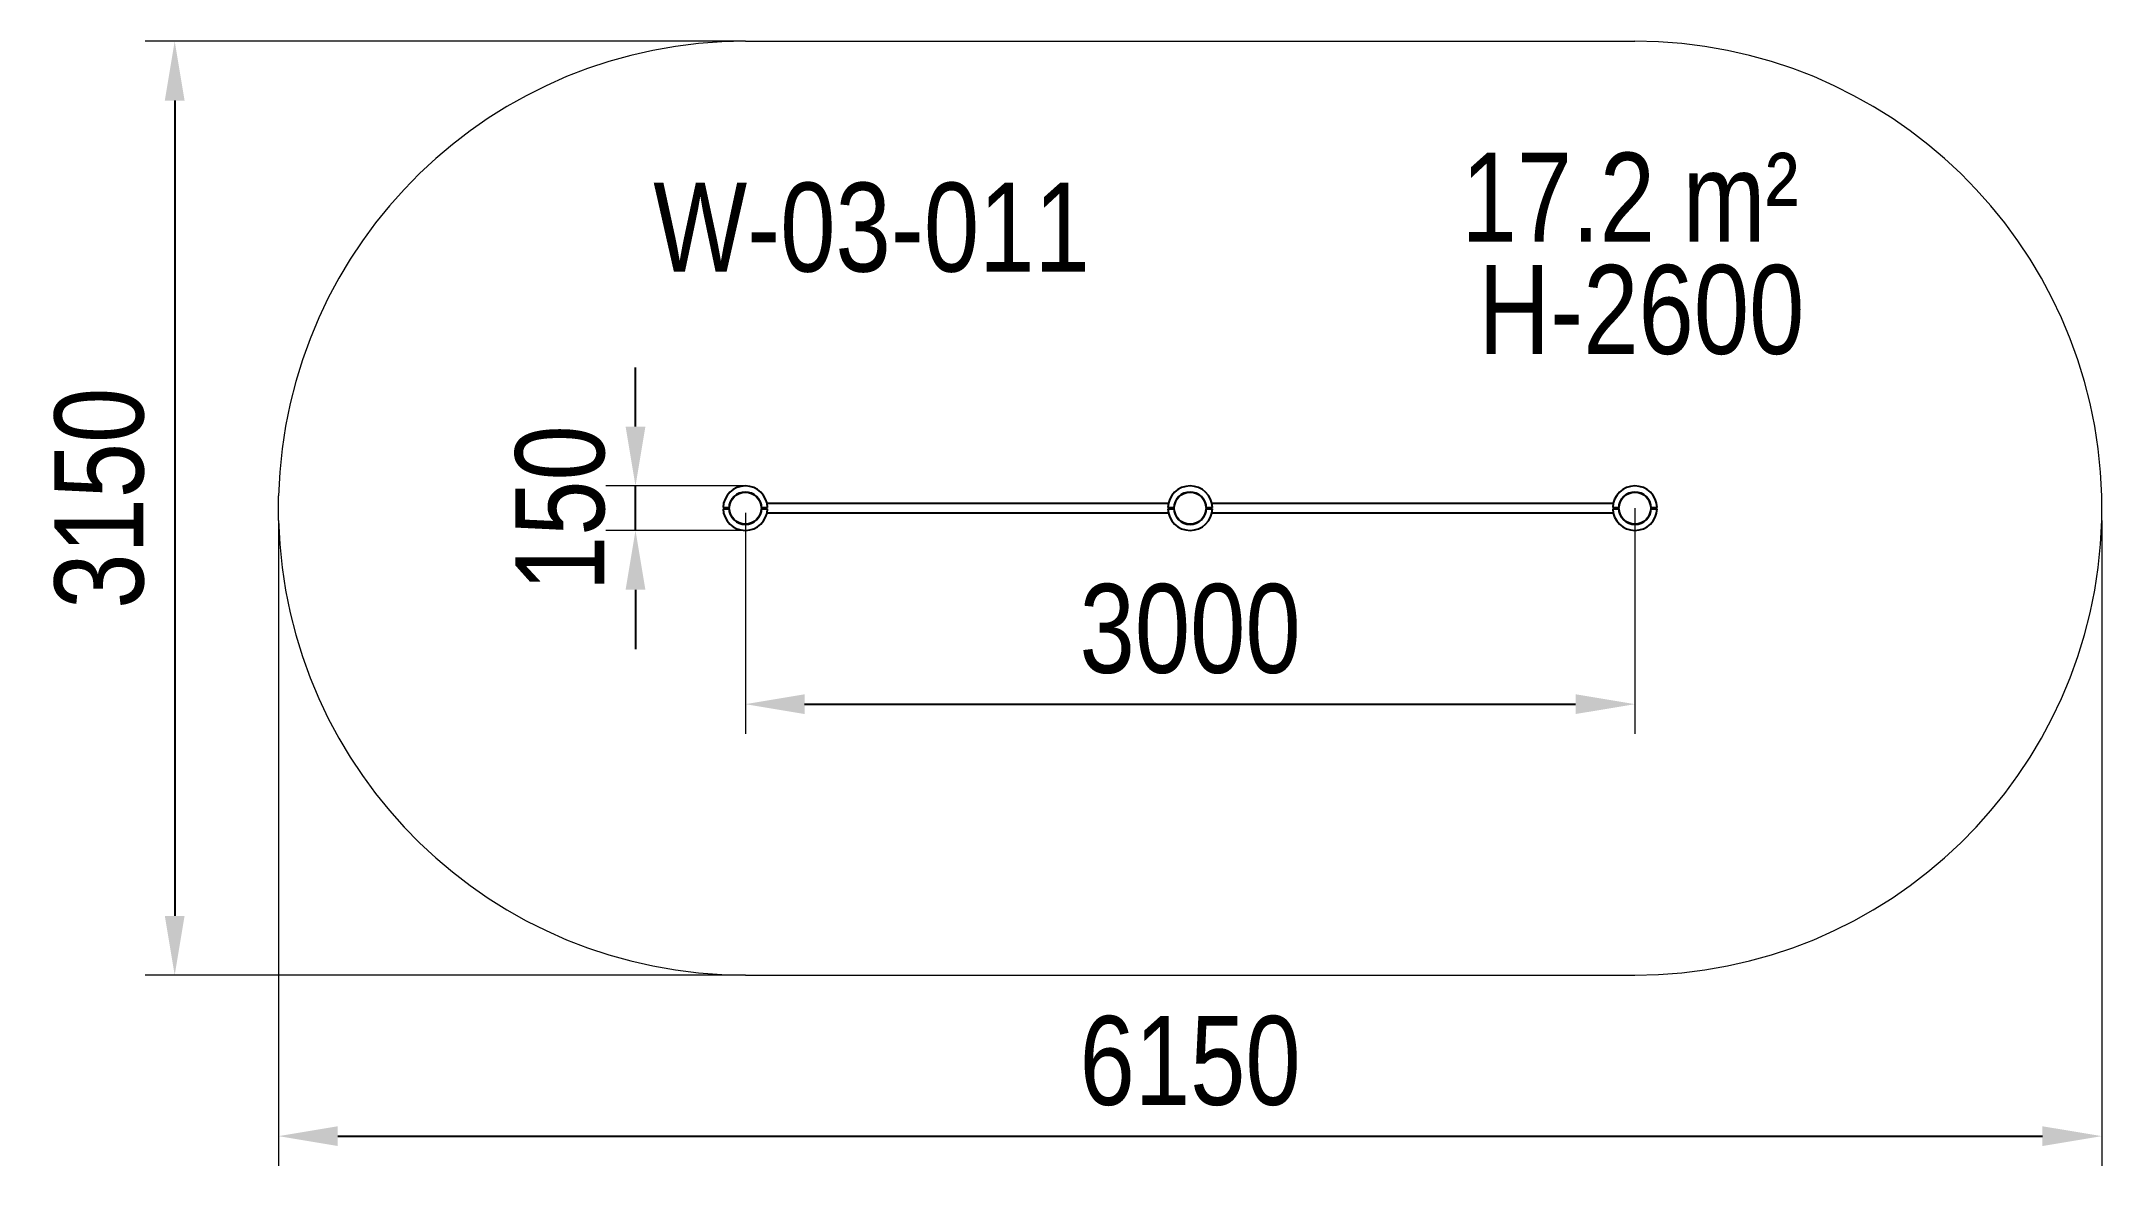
# Model space of a CAD drawing. Header units: millimetres. Extents: x -3777 to 3172, y -2046 to 1747.
import ezdxf

# ---------------------------------------------------------------- set-up
doc = ezdxf.new("R2010")
doc.units = ezdxf.units.MM
for name, color, linetype in [('DIKOM_АРТИКУЛ', 7, 'Continuous'), ('DIKOM_ЗОНА', 80, 'Continuous'), ('DIKOM_ОБЪЕКТ', 7, 'Continuous'), ('DIKOM_РАЗМЕР_ЗОНА', 7, 'Continuous'), ('DIKOM_РАЗМЕР_ОБЪЕКТА', 7, 'Continuous')]:
    doc.layers.add(name, color=color, linetype=linetype)
doc.styles.add('style1', font='arial.ttf', dxfattribs={"width": 0.8})
doc.dimstyles.new('1-50', dxfattribs={"dimtxt": 300, "dimasz": 200, "dimexe": 100, "dimexo": 0, "dimgap": 100, "dimtad": 1, "dimdec": 0, "dimtxsty": 'style1', "dimcen": 0, "dimclrd": 7, "dimclre": 7, "dimadec": 1, "dimazin": 2, "dimtfac": 1, "dimtdec": 0, "dimtmove": 0, "dimatfit": 3, "dimfxl": 0, "dimlwd": 25, "dimlwe": 18, "dimarcsym": 0})

# ---------------------------------------------------------------- blocks, each defined once
blk = doc.blocks.new('*D0')
at = {"layer": 'Defpoints', "color": 0, "transparency": 16777216}
for p in [(-1402.5, 156), (1597.5, 172), (1597.5, -489)]:
    blk.add_point(p, dxfattribs=at)
at = {"layer": 'DIKOM_РАЗМЕР_ОБЪЕКТА', "color": 7, "lineweight": 18, "transparency": 16777216}
for p, q in [((-1402.5, 156), (-1402.5, -589)), ((1597.5, 172), (1597.5, -589))]:
    blk.add_line(p, q, dxfattribs=at)
at = {"layer": 'DIKOM_РАЗМЕР_ОБЪЕКТА', "color": 7, "lineweight": 25, "transparency": 16777216}
blk.add_line((-1202.5, -489), (1397.5, -489), dxfattribs=at)
at = {"layer": 'DIKOM_РАЗМЕР_ОБЪЕКТА', "color": 7, "transparency": 16777216}
for points in [[(-1202.5, -455.7), (-1202.5, -522.3), (-1402.5, -489)], [(1397.5, -455.7), (1397.5, -522.3), (1597.5, -489)]]:
    blk.add_solid(points, dxfattribs=at)
at = {"layer": 'DIKOM_РАЗМЕР_ОБЪЕКТА', "color": 0, "transparency": 16777216, "insert": (97.5, -235.7), "char_height": 300, "attachment_point": 5, "style": 'style1'}
blk.add_mtext('3000', dxfattribs=at)
blk = doc.blocks.new('*D1')
at = {"layer": 'Defpoints', "color": 0, "transparency": 16777216}
for p in [(-2976.9, 130), (3171.9, 130), (3171.9, -1946)]:
    blk.add_point(p, dxfattribs=at)
at = {"layer": 'DIKOM_РАЗМЕР_ЗОНА', "color": 7, "lineweight": 18, "transparency": 16777216}
for p, q in [((-2976.9, 130), (-2976.9, -2046)), ((3171.9, 130), (3171.9, -2046))]:
    blk.add_line(p, q, dxfattribs=at)
at = {"layer": 'DIKOM_РАЗМЕР_ЗОНА', "color": 7, "lineweight": 25, "transparency": 16777216}
blk.add_line((-2776.9, -1946), (2971.9, -1946), dxfattribs=at)
at = {"layer": 'DIKOM_РАЗМЕР_ЗОНА', "color": 7, "transparency": 16777216}
for points in [[(-2776.9, -1912.7), (-2776.9, -1979.3), (-2976.9, -1946)], [(2971.9, -1912.7), (2971.9, -1979.3), (3171.9, -1946)]]:
    blk.add_solid(points, dxfattribs=at)
at = {"layer": 'DIKOM_РАЗМЕР_ЗОНА', "color": 0, "transparency": 16777216, "insert": (97.5, -1692.8), "char_height": 300, "attachment_point": 5, "style": 'style1'}
blk.add_mtext('6150', dxfattribs=at)
blk = doc.blocks.new('*D2')
at = {"layer": 'Defpoints', "color": 0, "transparency": 16777216}
for p in [(-1402.5, 1747), (-3326.9, -1403), (-1402.5, -1403)]:
    blk.add_point(p, dxfattribs=at)
at = {"layer": 'DIKOM_РАЗМЕР_ЗОНА', "color": 7, "lineweight": 18, "transparency": 16777216}
for p, q in [((-1402.5, 1747), (-3426.9, 1747)), ((-1402.5, -1403), (-3426.9, -1403))]:
    blk.add_line(p, q, dxfattribs=at)
at = {"layer": 'DIKOM_РАЗМЕР_ЗОНА', "color": 7, "lineweight": 25, "transparency": 16777216}
blk.add_line((-3326.9, 1547), (-3326.9, -1203), dxfattribs=at)
at = {"layer": 'DIKOM_РАЗМЕР_ЗОНА', "color": 7, "transparency": 16777216}
for points in [[(-3360.3, 1547), (-3293.6, 1547), (-3326.9, 1747)], [(-3360.3, -1203), (-3293.6, -1203), (-3326.9, -1403)]]:
    blk.add_solid(points, dxfattribs=at)
at = {"layer": 'DIKOM_РАЗМЕР_ЗОНА', "color": 0, "transparency": 16777216, "insert": (-3580.2, 205.5), "char_height": 300, "attachment_point": 5, "rotation": 90, "style": 'style1'}
blk.add_mtext('3150', dxfattribs=at)
blk = doc.blocks.new('*D3')
at = {"layer": 'Defpoints', "color": 0, "transparency": 16777216}
for p in [(-1772.9, 247), (-1402.5, 247), (-1402.5, 97)]:
    blk.add_point(p, dxfattribs=at)
at = {"layer": 'DIKOM_РАЗМЕР_ОБЪЕКТА', "color": 7, "lineweight": 25, "transparency": 16777216}
for p, q in [((-1772.9, 447), (-1772.9, 647)), ((-1772.9, 97), (-1772.9, 247)), ((-1772.9, -103), (-1772.9, -303))]:
    blk.add_line(p, q, dxfattribs=at)
at = {"layer": 'DIKOM_РАЗМЕР_ОБЪЕКТА', "color": 7, "lineweight": 18, "transparency": 16777216}
for p, q in [((-1402.5, 247), (-1872.9, 247)), ((-1402.5, 97), (-1872.9, 97))]:
    blk.add_line(p, q, dxfattribs=at)
at = {"layer": 'DIKOM_РАЗМЕР_ОБЪЕКТА', "color": 7, "transparency": 16777216}
for points in [[(-1806.3, 447), (-1739.6, 447), (-1772.9, 247)], [(-1806.3, -103), (-1739.6, -103), (-1772.9, 97)]]:
    blk.add_solid(points, dxfattribs=at)
at = {"layer": 'DIKOM_РАЗМЕР_ОБЪЕКТА', "color": 0, "transparency": 16777216, "insert": (-2026.1, 172), "char_height": 300, "attachment_point": 5, "rotation": 90, "style": 'style1'}
blk.add_mtext('150', dxfattribs=at)

msp = doc.modelspace()

# ---------------------------------------------------------------- linework, layer by layer
at = {"layer": 'DIKOM_ЗОНА', "color": 3, "lineweight": 15}
for p, q in [((-1402.5, 1747), (1597.5, 1747)), ((-2976.9, 130), (-2976.9, 214)), ((3171.9, 130), (3171.9, 214)), ((-1402.5, -1403), (1597.5, -1403))]:
    msp.add_line(p, q, dxfattribs=at)
for centre, start, end in [((-1402.5, 172), 90, 178.47193), ((1597.5, 172), 1.52807, 90), ((-1402.5, 172), 181.52807, 270), ((1597.5, 172), 270, 358.47193)]:
    msp.add_arc(centre, 1575, start, end, dxfattribs=at)
at = {"layer": 'DIKOM_ОБЪЕКТ'}
for p, q in [((-1477.5, 174), (-1457, 174)), ((-1477.5, 170), (-1457, 170)), ((-1457.5, 170), (-1457.5, 174)), ((-1348, 174), (-1327.5, 174)), ((-1348, 170), (-1327.5, 170)), ((24.2, 188), (-1329.2, 188)), ((-1329.2, 156), (24.2, 156)), ((22.5, 174), (43, 174)), ((22.5, 170), (43, 170)), ((42.5, 170), (42.5, 174)), ((152, 174), (172.5, 174)), ((152, 170), (172.5, 170)), ((1524.2, 188), (170.8, 188)), ((170.8, 156), (1524.2, 156)), ((1522.5, 174), (1543, 174)), ((1522.5, 170), (1543, 170)), ((1542.5, 170), (1542.5, 174)), ((1652, 174), (1672.5, 174)), ((1652, 170), (1672.5, 170))]:
    msp.add_line(p, q, dxfattribs=at)
for centre in [(-1402.5, 172), (97.5, 172), (1597.5, 172)]:
    msp.add_circle(centre, 54, dxfattribs=at)
for centre, radius, start, end in [((-1402.5, 172), 75, 1.52807, 178.47193), ((-1402.5, 172), 54.5, 2.10307, 177.89693), ((97.5, 172), 75, 1.52807, 178.47193), ((97.5, 172), 54.5, 2.10307, 177.89693), ((1597.5, 172), 75, 1.52807, 178.47193), ((1597.5, 172), 54.5, 2.10307, 177.89693), ((-1402.5, 172), 75, 181.52807, 358.47193), ((-1402.5, 172), 54.5, 182.10307, 357.89693), ((97.5, 172), 75, 181.52807, 358.47193), ((97.5, 172), 54.5, 182.10307, 357.89693), ((1597.5, 172), 75, 181.52807, 358.47193), ((1597.5, 172), 54.5, 182.10307, 357.89693)]:
    msp.add_arc(centre, radius, start, end, dxfattribs=at)

# ---------------------------------------------------------------- texts
at = {"layer": 'DIKOM_АРТИКУЛ', "color": 7, "linetype": 'Continuous', "lineweight": 15, "insert": (-1712.9, 1269.9), "char_height": 300, "width": 2314.7, "attachment_point": 1, "style": 'style1'}
msp.add_mtext('W-03-011', dxfattribs=at)
at = {"layer": 'DIKOM_РАЗМЕР_ОБЪЕКТА', "char_height": 300, "width": 2314.7, "attachment_point": 1, "style": 'style1'}
for s, insert in [('17.2 m²', (1012.7, 1370.9)), ('H-2600', (1069.5, 992.2))]:
    msp.add_mtext(s, dxfattribs=dict(at, insert=insert))

# ---------------------------------------------------------------- dimensions: what is measured, and where the dimension line sits
at = {"layer": 'DIKOM_РАЗМЕР_ЗОНА'}
dim = msp.add_linear_dim(base=(-3326.9, -1403), p1=(-1402.5, 1747), p2=(-1402.5, -1403), angle=90, dimstyle='1-50', dxfattribs=at)
dim.commit()
dim.dimension.update_dxf_attribs({"geometry": '*D2', "text_midpoint": (-3326.9, 205.5), "dimtype": 160})
dim = msp.add_linear_dim(base=(3171.9, -1946), p1=(-2976.9, 130), p2=(3171.9, 130), text='6150', dimstyle='1-50', dxfattribs=at)
dim.commit()
dim.dimension.update_dxf_attribs({"geometry": '*D1', "text_midpoint": (97.5, -1946), "dimtype": 160})
at = {"layer": 'DIKOM_РАЗМЕР_ОБЪЕКТА'}
dim = msp.add_linear_dim(base=(-1772.9, 247), p1=(-1402.5, 97), p2=(-1402.5, 247), angle=90, dimstyle='1-50', dxfattribs=at)
dim.commit()
dim.dimension.update_dxf_attribs({"geometry": '*D3', "text_midpoint": (-1772.9, 172), "dimtype": 160})
dim = msp.add_linear_dim(base=(1597.5, -489), p1=(-1402.5, 156), p2=(1597.5, 172), dimstyle='1-50', dxfattribs=at)
dim.commit()
dim.dimension.update_dxf_attribs({"geometry": '*D0', "text_midpoint": (97.5, -489), "dimtype": 160})

doc.saveas('drawing.dxf')
